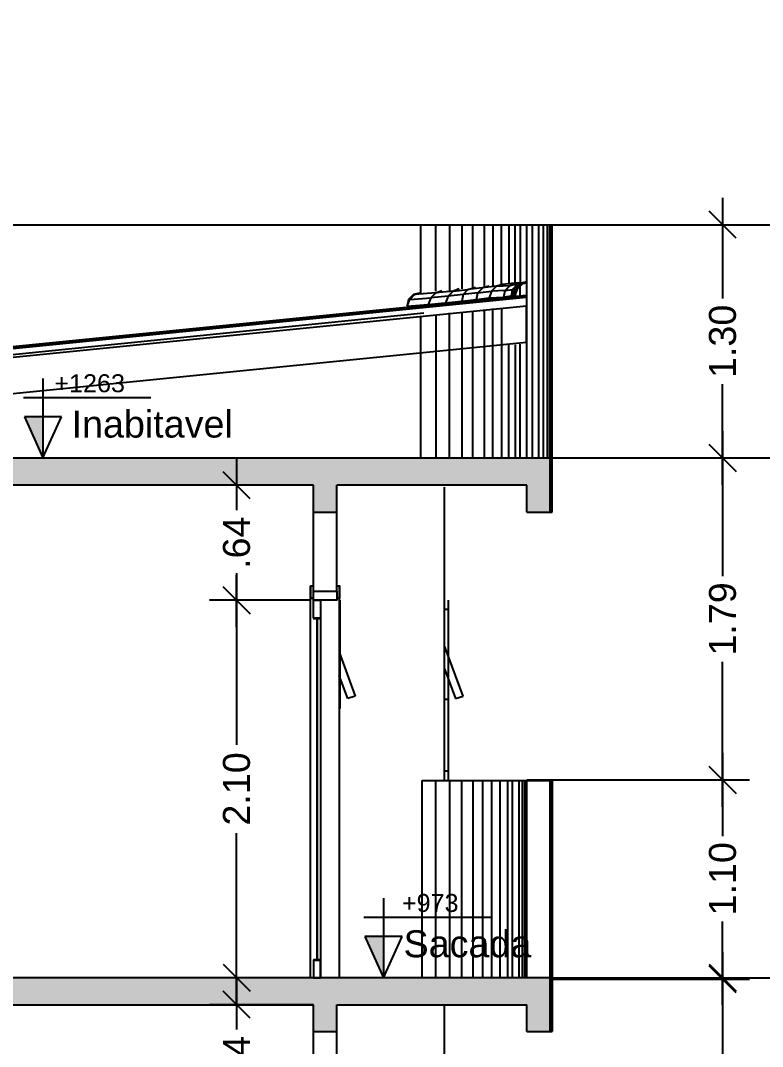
# Model space of a CAD drawing. Extents: x -120 to 1117, y 5 to 675.
# Drawn here: x 144.64 to 148.77, y 82.02 to 87.72 of the extents above; entities that cross this region are included whole.
import ezdxf
from ezdxf.enums import TextEntityAlignment as Align

# ---------------------------------------------------------------- set-up
doc = ezdxf.new("R2010")
doc.units = 0
doc.header["$MEASUREMENT"] = 0
doc.layers.get('0').update_dxf_attribs({"linetype": 'CONTINUOUS'})
doc.layers.get('DEFPOINTS').update_dxf_attribs({"linetype": 'CONTINUOUS'})
for name, color, linetype in [('cota', 1, 'CONTINUOUS'), ('ESQUADRIA', 7, 'CONTINUOUS'), ('ESTRUT', 7, 'CONTINUOUS'), ('LINVISTA', 4, 'CONTINUOUS'), ('MOBIL', 7, 'CONTINUOUS'), ('nivel', 4, 'CONTINUOUS'), ('parede', 2, 'CONTINUOUS'), ('texto', 7, 'CONTINUOUS')]:
    doc.layers.add(name, color=color, linetype=linetype)
doc.styles.add('PADRAO_TXT', font='arial.ttf')
doc.styles.get("Standard").update_dxf_attribs({"font": 'arial.ttf'})
doc.dimstyles.new('cotass', dxfattribs={"dimtxt": 0.15, "dimasz": 0.15, "dimexe": 0.15, "dimexo": 0, "dimgap": 0.05, "dimtad": 0, "dimzin": 4, "dimdsep": 46, "dimtxsty": 'Standard', "dimblk": 'OBLIQUE', "dimcen": 0, "dimdle": 0.15, "dimclrd": 256, "dimclrt": 4, "dimadec": 0, "dimazin": 1, "dimtfac": 1, "dimtix": 1, "dimtofl": 0, "dimtmove": 0, "dimatfit": 3, "dimldrblk": 'OPEN30', "dimfxl": 0, "dimtolj": 1, "dimtzin": 0, "dimlwd": -1, "dimarcsym": 0})
pattern_1 = [(90, (89.1, 64.6121), (-0.70711, 0.70711), [0.14142, -0.28285, 0.07071, -0.42426, 0.14142, -0.3535536]), (180, (89.52426, 65.1071), (-0.70711, -0.70711), [0.141421, -0.21213, 0.07071, -0.35355, 0.141421, -0.4949816]), (108.43495, (89.1, 64.4), (-0.7071068, 0.7071068), [0.1118, -0.4472, 0.1118, -0.447234]), (161.56505, (89.1, 64.4), (-0.7071068, 0.7071068), [0.1118, -0.4472, 0.1118, -0.447234]), (45, (89.0293, 64.4707), (-0.707107, 0.707107), [0.05, -0.4, 0.1, -0.4, 0.05]), (45, (88.9232, 64.5768), (-0.707107, 0.707107), [-0.15, 0.1, -0.4, 0, -0.35, 0]), (45, (88.8879, 64.6121), (-0.707107, 0.707107), [-0.4, 0, -0.3, 0.1, -0.2, 0]), (45, (88.7818, 64.7182), (-0.707107, 0.707107), [-0.2, 0, -0.25, 0.1, -0.45, 0]), (45, (88.6757, 64.8243), (-0.707107, 0.707107), [-0.2, 0.1, -0.4, 0.1, -0.2, 0]), (45, (88.499, 65.001), (-0.707107, 0.707107), [-0.15, 0.1, -0.2, 0, -0.55, 0]), (45, (88.4636, 65.0364), (-0.707107, 0.707107), [-0.2, 0, -0.6, 0.1, -0.1, 0]), (135, (88.9939, 64.5768), (-0.707107, -0.707107), [-0.3, 0, -0.3, 0, -0.4, 0]), (135, (89.2061, 64.5061), (-0.707107, -0.707107), [-0.15, 0.1, -0.4, 0, -0.35, 0]), (135, (89.2768, 64.5768), (-0.707107, -0.707107), [-0.4, 0, -0.35, 0.1, -0.15, 0]), (135, (89.6657, 64.9657), (-0.707107, -0.707107), [-0.2, 0.1, -0.5, 0.1, -0.1, 0]), (135, (89.1, 64.5414), (-0.707107, -0.707107), [-0.3, 0, -0.35, 0, -0.35, 0]), (135, (89.1707, 64.6121), (-0.707107, -0.707107), [-0.25, 0, -0.55, 0, -0.2, 0]), (135, (89.2061, 64.7182), (-0.707107, -0.707107), [-0.5, 0, -0.15, 0, -0.35, 0]), (135, (89.3121, 64.6828), (-0.707107, -0.707107), [-0.45, 0, -0.2, 0, -0.25, 0]), (135, (89.2768, 64.8596), (-0.707107, -0.707107), [-0.4, 0, -0.15, 0, -0.4, 0]), (135, (89.2768, 64.9303), (-0.707107, -0.707107), [-0.45, 0, -0.2, 0, -0.35, 0]), (135, (89.4889, 64.7889), (-0.707107, -0.707107), [-0.6, 0, -0.25, 0, -0.15, 0]), (135, (89.4182, 64.9303), (-0.707107, -0.707107), [-0.2, 0, -0.4, 0, -0.4, 0]), (135, (89.4889, 64.9303), (-0.707107, -0.707107), [-0.45, 0, -0.25, 0, -0.3, 0]), (135, (89.5596, 64.9303), (-0.707107, -0.707107), [-0.4, 0, -0.3, 0, -0.3, 0]), (135, (89.595, 65.0364), (-0.707107, -0.707107), [-0.3, 0, -0.3, 0, -0.4, 0]), (135, (89.6303, 65.1425), (-0.707107, -0.707107), [-0.4, 0, -0.2, 0, -0.4, 0]), (135, (89.6303, 65.2132), (-0.707107, -0.707107), [-0.15, 0, -0.6, 0, -0.25, 0])]

# ---------------------------------------------------------------- blocks, each defined once
blk = doc.blocks.new('_Oblique')
at = {"color": 0, "linetype": 'ByBlock', "lineweight": -2}
blk.add_line((-0.5, -0.5), (0.5, 0.5), dxfattribs=at)
blk = doc.blocks.new('*D669')
at = {"layer": 'cota', "transparency": 16777216}
for p, q in [((148.5462, 82.5429), (148.5462, 81.7402)), ((148.5462, 80.4616), (148.5462, 81.2644))]:
    blk.add_line(p, q, dxfattribs=at)
at = {"layer": 'cota', "color": 0, "lineweight": -2, "transparency": 16777216}
for p, q in [((147.5851, 82.3929), (148.6962, 82.3929)), ((147.5868, 80.6116), (148.6962, 80.6116))]:
    blk.add_line(p, q, dxfattribs=at)
at = {"layer": 'DEFPOINTS', "color": 0, "transparency": 16777216}
for p in [(147.5851, 82.3929), (148.5462, 82.3929), (147.5868, 80.6116)]:
    blk.add_point(p, dxfattribs=at)
at = {"layer": 'cota', "transparency": 16777216, "xscale": 0.15, "yscale": 0.15, "zscale": 0.15}
for p, rotation in [((148.5462, 82.3929), 90), ((148.5462, 80.6116), 270)]:
    blk.add_blockref('_Oblique', p, dxfattribs=dict(at, rotation=rotation))
at = {"layer": 'cota', "color": 4, "transparency": 16777216, "insert": (148.5462, 81.5023), "char_height": 0.15, "attachment_point": 5, "rotation": 90}
blk.add_mtext('\\A1;1.78', dxfattribs=at)
blk = doc.blocks.new('_Open30')
at = {"color": 0, "linetype": 'ByBlock', "lineweight": -2}
for p, q in [((-1, 0.268), (0, 0)), ((0, 0), (-1, -0.268)), ((0, 0), (-1, 0))]:
    blk.add_line(p, q, dxfattribs=at)
blk = doc.blocks.new('*D670')
at = {"layer": 'cota', "transparency": 16777216}
for p, q in [((148.5462, 83.6516), (148.5462, 83.1891)), ((148.5462, 82.2516), (148.5462, 82.7141))]:
    blk.add_line(p, q, dxfattribs=at)
at = {"layer": 'cota', "color": 0, "lineweight": -2, "transparency": 16777216}
for p, q in [((147.5851, 83.5016), (148.6962, 83.5016)), ((147.5851, 82.4016), (148.6962, 82.4016))]:
    blk.add_line(p, q, dxfattribs=at)
at = {"layer": 'DEFPOINTS', "color": 0, "transparency": 16777216}
for p in [(147.5851, 83.5016), (148.5462, 83.5016), (147.5851, 82.4016)]:
    blk.add_point(p, dxfattribs=at)
at = {"layer": 'cota', "transparency": 16777216, "xscale": 0.15, "yscale": 0.15, "zscale": 0.15}
for p, rotation in [((148.5462, 83.5016), 90), ((148.5462, 82.4016), 270)]:
    blk.add_blockref('_Oblique', p, dxfattribs=dict(at, rotation=rotation))
at = {"layer": 'cota', "color": 4, "transparency": 16777216, "insert": (148.5462, 82.9516), "char_height": 0.15, "attachment_point": 5, "rotation": 90}
blk.add_mtext('\\A1;1.10', dxfattribs=at)
blk = doc.blocks.new('*D671')
at = {"layer": 'cota', "transparency": 16777216}
for p, q in [((148.5462, 85.4416), (148.5462, 84.6345)), ((148.5462, 83.3516), (148.5462, 84.1587))]:
    blk.add_line(p, q, dxfattribs=at)
at = {"layer": 'cota', "color": 0, "lineweight": -2, "transparency": 16777216}
for p, q in [((147.5871, 85.2916), (148.6962, 85.2916)), ((147.5851, 83.5016), (148.6962, 83.5016))]:
    blk.add_line(p, q, dxfattribs=at)
at = {"layer": 'DEFPOINTS', "color": 0, "transparency": 16777216}
for p in [(147.5871, 85.2916), (148.5462, 85.2916), (147.5851, 83.5016)]:
    blk.add_point(p, dxfattribs=at)
at = {"layer": 'cota', "transparency": 16777216, "xscale": 0.15, "yscale": 0.15, "zscale": 0.15}
for p, rotation in [((148.5462, 85.2916), 90), ((148.5462, 83.5016), 270)]:
    blk.add_blockref('_Oblique', p, dxfattribs=dict(at, rotation=rotation))
at = {"layer": 'cota', "color": 4, "transparency": 16777216, "insert": (148.5462, 84.3966), "char_height": 0.15, "attachment_point": 5, "rotation": 90}
blk.add_mtext('\\A1;1.79', dxfattribs=at)
blk = doc.blocks.new('*D672')
at = {"layer": 'cota', "transparency": 16777216}
for p, q in [((148.5462, 86.739), (148.5462, 86.1778)), ((148.5462, 85.1416), (148.5462, 85.7028))]:
    blk.add_line(p, q, dxfattribs=at)
at = {"layer": 'cota', "color": 0, "lineweight": -2, "transparency": 16777216}
for p, q in [((147.5871, 86.589), (148.6962, 86.589)), ((147.5871, 85.2916), (148.6962, 85.2916))]:
    blk.add_line(p, q, dxfattribs=at)
at = {"layer": 'DEFPOINTS', "color": 0, "transparency": 16777216}
for p in [(147.5871, 86.589), (148.5462, 86.589), (147.5871, 85.2916)]:
    blk.add_point(p, dxfattribs=at)
at = {"layer": 'cota', "transparency": 16777216, "xscale": 0.15, "yscale": 0.15, "zscale": 0.15}
for p, rotation in [((148.5462, 86.589), 90), ((148.5462, 85.2916), 270)]:
    blk.add_blockref('_Oblique', p, dxfattribs=dict(at, rotation=rotation))
at = {"layer": 'cota', "color": 4, "transparency": 16777216, "insert": (148.5462, 85.9403), "char_height": 0.15, "attachment_point": 5, "rotation": 90}
blk.add_mtext('\\A1;1.30', dxfattribs=at)
blk = doc.blocks.new('*D673')
at = {"layer": 'cota', "transparency": 16777216}
for p, q in [((148.9669, 86.739), (148.9669, 79.8465)), ((148.9669, 72.3616), (148.9669, 79.2541))]:
    blk.add_line(p, q, dxfattribs=at)
at = {"layer": 'cota', "color": 0, "lineweight": -2, "transparency": 16777216}
for p, q in [((147.5871, 86.589), (149.1169, 86.589)), ((146.9993, 72.5116), (149.1169, 72.5116))]:
    blk.add_line(p, q, dxfattribs=at)
at = {"layer": 'DEFPOINTS', "color": 0, "transparency": 16777216}
for p in [(147.5871, 86.589), (146.9993, 72.5116), (148.9669, 72.5116)]:
    blk.add_point(p, dxfattribs=at)
at = {"layer": 'cota', "transparency": 16777216, "xscale": 0.15, "yscale": 0.15, "zscale": 0.15}
for p, rotation in [((148.9669, 86.589), 90), ((148.9669, 72.5116), 270)]:
    blk.add_blockref('_Oblique', p, dxfattribs=dict(at, rotation=rotation))
at = {"layer": 'cota', "color": 4, "transparency": 16777216, "insert": (148.9669, 79.5503), "char_height": 0.15, "attachment_point": 5, "rotation": 90}
blk.add_mtext('\\A1;14.08', dxfattribs=at)
blk = doc.blocks.new('*D674')
at = {"layer": 'cota', "transparency": 16777216}
for p, q in [((149.2614, 90.0064), (149.2614, 81.4797)), ((149.2614, 72.3616), (149.2614, 80.8883))]:
    blk.add_line(p, q, dxfattribs=at)
at = {"layer": 'cota', "color": 0, "lineweight": -2, "transparency": 16777216}
for p, q in [((141.451, 89.8564), (149.4114, 89.8564)), ((146.4011, 72.5116), (149.4114, 72.5116))]:
    blk.add_line(p, q, dxfattribs=at)
at = {"layer": 'DEFPOINTS', "color": 0, "transparency": 16777216}
for p in [(141.451, 89.8564), (149.2614, 89.8564), (146.4011, 72.5116)]:
    blk.add_point(p, dxfattribs=at)
at = {"layer": 'cota', "transparency": 16777216, "xscale": 0.15, "yscale": 0.15, "zscale": 0.15}
for p, rotation in [((149.2614, 89.8564), 90), ((149.2614, 72.5116), 270)]:
    blk.add_blockref('_Oblique', p, dxfattribs=dict(at, rotation=rotation))
at = {"layer": 'cota', "color": 4, "transparency": 16777216, "insert": (149.2614, 81.184), "char_height": 0.15, "attachment_point": 5, "rotation": 90}
blk.add_mtext('\\A1;17.34', dxfattribs=at)
blk = doc.blocks.new('*D675')
at = {"layer": 'cota', "transparency": 16777216}
for p, q in [((148.9669, 90.0064), (148.9669, 88.4675)), ((148.9669, 86.439), (148.9669, 87.9779))]:
    blk.add_line(p, q, dxfattribs=at)
at = {"layer": 'cota', "color": 0, "lineweight": -2, "transparency": 16777216}
for p, q in [((141.451, 89.8564), (149.1169, 89.8564)), ((147.5871, 86.589), (149.1169, 86.589))]:
    blk.add_line(p, q, dxfattribs=at)
at = {"layer": 'DEFPOINTS', "color": 0, "transparency": 16777216}
for p in [(141.451, 89.8564), (148.9669, 89.8564), (147.5871, 86.589)]:
    blk.add_point(p, dxfattribs=at)
at = {"layer": 'cota', "transparency": 16777216, "xscale": 0.15, "yscale": 0.15, "zscale": 0.15}
for p, rotation in [((148.9669, 89.8564), 90), ((148.9669, 86.589), 270)]:
    blk.add_blockref('_Oblique', p, dxfattribs=dict(at, rotation=rotation))
at = {"layer": 'cota', "color": 4, "transparency": 16777216, "insert": (148.9669, 88.2227), "char_height": 0.15, "attachment_point": 5, "rotation": 90}
blk.add_mtext('\\A1;3.27', dxfattribs=at)
blk = doc.blocks.new('*D676')
at = {"layer": 'cota', "transparency": 16777216}
for p, q in [((145.8441, 84.6509), (145.8441, 83.6971)), ((145.8441, 82.2516), (145.8441, 83.2054))]:
    blk.add_line(p, q, dxfattribs=at)
at = {"layer": 'cota', "color": 0, "lineweight": -2, "transparency": 16777216}
for p, q in [((146.2549, 84.5009), (145.6941, 84.5009)), ((146.2549, 82.4016), (145.6941, 82.4016))]:
    blk.add_line(p, q, dxfattribs=at)
at = {"layer": 'DEFPOINTS', "color": 0, "transparency": 16777216}
for p in [(145.8441, 84.5009), (146.2549, 84.5009), (146.2549, 82.4016)]:
    blk.add_point(p, dxfattribs=at)
at = {"layer": 'cota', "transparency": 16777216, "xscale": 0.15, "yscale": 0.15, "zscale": 0.15}
for p, rotation in [((145.8441, 84.5009), 90), ((145.8441, 82.4016), 270)]:
    blk.add_blockref('_Oblique', p, dxfattribs=dict(at, rotation=rotation))
at = {"layer": 'cota', "color": 4, "transparency": 16777216, "insert": (145.8441, 83.4513), "char_height": 0.15, "attachment_point": 5, "rotation": 90}
blk.add_mtext('\\A1;2.10', dxfattribs=at)
blk = doc.blocks.new('*D677')
at = {"layer": 'cota', "transparency": 16777216}
for p, q in [((145.8441, 85.29), (145.8441, 85.0015)), ((145.8441, 84.3509), (145.8441, 84.6394))]:
    blk.add_line(p, q, dxfattribs=at)
at = {"layer": 'cota', "color": 0, "lineweight": -2, "transparency": 16777216}
for p, q in [((146.2711, 85.14), (145.6941, 85.14)), ((146.2549, 84.5009), (145.6941, 84.5009))]:
    blk.add_line(p, q, dxfattribs=at)
at = {"layer": 'DEFPOINTS', "color": 0, "transparency": 16777216}
for p in [(145.8441, 85.14), (146.2711, 85.14), (146.2549, 84.5009)]:
    blk.add_point(p, dxfattribs=at)
at = {"layer": 'cota', "transparency": 16777216, "xscale": 0.15, "yscale": 0.15, "zscale": 0.15}
for p, rotation in [((145.8441, 85.14), 90), ((145.8441, 84.5009), 270)]:
    blk.add_blockref('_Oblique', p, dxfattribs=dict(at, rotation=rotation))
at = {"layer": 'cota', "color": 4, "transparency": 16777216, "insert": (145.8441, 84.8205), "char_height": 0.15, "attachment_point": 5, "rotation": 90}
blk.add_mtext('\\A1;.64', dxfattribs=at)
blk = doc.blocks.new('*D683')
at = {"layer": 'cota', "transparency": 16777216}
for p, q in [((145.8441, 82.4016), (145.8441, 82.1138)), ((145.8441, 81.4639), (145.8441, 81.7517))]:
    blk.add_line(p, q, dxfattribs=at)
at = {"layer": 'cota', "color": 0, "lineweight": -2, "transparency": 16777216}
for p, q in [((146.2711, 82.2516), (145.6941, 82.2516)), ((146.2549, 81.6139), (145.6941, 81.6139))]:
    blk.add_line(p, q, dxfattribs=at)
at = {"layer": 'DEFPOINTS', "color": 0, "transparency": 16777216}
for p in [(145.8441, 82.2516), (146.2711, 82.2516), (146.2549, 81.6139)]:
    blk.add_point(p, dxfattribs=at)
at = {"layer": 'cota', "transparency": 16777216, "xscale": 0.15, "yscale": 0.15, "zscale": 0.15}
for p, rotation in [((145.8441, 82.2516), 90), ((145.8441, 81.6139), 270)]:
    blk.add_blockref('_Oblique', p, dxfattribs=dict(at, rotation=rotation))
at = {"layer": 'cota', "color": 4, "transparency": 16777216, "insert": (145.8441, 81.9327), "char_height": 0.15, "attachment_point": 5, "rotation": 90}
blk.add_mtext('\\A1;.64', dxfattribs=at)
blk = doc.blocks.new('Nivel-L')
at = {"layer": 'nivel'}
blk.add_hatch(color=256, dxfattribs=at).paths.add_polyline_path([(0, 0), (0.1032, 0.2286), (0, 0.2286)])
for p, q in [((0, 0.4428), (0, 0)), ((0.1086, 0.3357), (-0.6, 0.3357)), ((0, 0), (-0.1032, 0.2286)), ((-0.1032, 0.2286), (0.1032, 0.2286)), ((0.1032, 0.2286), (0, 0))]:
    blk.add_line(p, q, dxfattribs=at)

msp = doc.modelspace()

# ---------------------------------------------------------------- hatches: boundary and pattern name
at = {"layer": 'LINVISTA'}
h = msp.add_hatch(dxfattribs=at)
h.set_pattern_fill('CONCRETO', color=256, angle=45, style=0)
h.set_pattern_definition(pattern_1)
h.paths.add_polyline_path([(147.5871, 85.2916), (140.421, 85.2916), (140.421, 85.1216), (140.121, 85.1216), (140.121, 84.9516), (139.821, 84.9516), (139.821, 84.7816), (139.521, 84.7816), (139.521, 84.6116), (139.221, 84.6116), (139.221, 84.4416), (138.921, 84.4416), (138.921, 84.2716), (138.621, 84.2716), (138.621, 84.1016), (138.321, 84.1016), (138.321, 83.9316), (138.021, 83.9316), (138.021, 83.7616), (138.021, 83.4629), (138.161, 83.4629), (138.161, 83.6921), (140.4544, 84.9916), (140.5711, 84.9916), (140.5711, 85.14), (141.321, 85.14), (141.321, 84.99), (141.451, 84.99), (141.451, 85.14), (142.2411, 85.14), (142.2411, 84.99), (142.3711, 84.99), (142.3711, 85.14), (146.2711, 85.14), (146.2711, 84.99), (146.4011, 84.99), (146.4011, 85.14), (147.4571, 85.14), (147.4571, 84.99), (147.5871, 84.99)])
h.paths.add_polyline_path([(138.021, 83.7616), (136.511, 83.7616), (136.511, 83.979), (136.381, 83.979), (136.381, 83.6129), (138.011, 83.6129), (138.011, 83.4629), (138.021, 83.4629)])
h = msp.add_hatch(dxfattribs=at)
h.set_pattern_fill('CONCRETO', color=256, angle=45, style=0)
h.set_pattern_definition(pattern_1)
h.paths.add_polyline_path([(147.5871, 82.4016), (140.4211, 82.4016), (140.4211, 82.2316), (140.121, 82.2316), (140.121, 82.0616), (139.821, 82.0616), (139.821, 81.8916), (139.521, 81.8916), (139.521, 81.7216), (139.221, 81.7216), (139.221, 81.5516), (138.921, 81.5516), (138.921, 81.3816), (138.621, 81.3816), (138.621, 81.2116), (138.321, 81.2116), (138.321, 81.0416), (138.021, 81.0416), (138.021, 80.8716), (138.021, 80.5729), (138.161, 80.5729), (138.161, 80.8021), (140.4743, 82.1129), (140.5711, 82.1129), (140.5711, 82.2516), (142.2411, 82.2516), (142.2411, 82.1016), (142.3711, 82.1016), (142.3711, 82.2516), (146.2711, 82.2516), (146.2711, 82.1016), (146.4011, 82.1016), (146.4011, 82.2516), (147.4571, 82.2516), (147.4571, 82.1016), (147.5871, 82.1016)])
h.paths.add_polyline_path([(138.021, 80.8716), (136.511, 80.8716), (136.511, 81.0229), (136.381, 81.0229), (136.381, 80.7229), (138.011, 80.7229), (138.011, 80.5729), (138.021, 80.5729)])

# ---------------------------------------------------------------- linework, layer by layer
at = {"layer": 'ESQUADRIA'}
for points in [[(146.2711, 84.5116), (146.2561, 84.5116), (146.2561, 84.5816), (146.2711, 84.5816)], [(146.4011, 84.5816), (146.4161, 84.5816), (146.4161, 84.5116), (146.4011, 84.5116)], [(146.4011, 84.5516), (146.4011, 84.5016), (146.2711, 84.5016), (146.2711, 84.5516)], [(146.2711, 84.4016), (146.2711, 84.5016), (146.3111, 84.5016), (146.3111, 84.4016), (146.2711, 84.4016)], [(146.2911, 84.4016), (146.2911, 82.5676), (146.2911, 82.5016)], [(146.2711, 82.5016), (146.2711, 82.4016), (146.3111, 82.4016), (146.3111, 82.5016), (146.2711, 82.5016)]]:
    msp.add_lwpolyline(points, dxfattribs=at)
at = {"layer": 'ESTRUT'}
msp.add_lwpolyline([(147.4552, 85.9349), (147.4552, 86.1359), (141.746, 85.565), (141.7659, 85.366), (147.4552, 85.9349)], dxfattribs=at)
at = {"layer": 'LINVISTA'}
for p, q in [((147.5989, 86.5866), (141.451, 86.5866)), ((146.8683, 86.2098), (146.8683, 86.5866)), ((146.951, 86.219), (146.951, 86.5866)), ((147.0268, 86.5866), (147.0268, 86.2236)), ((147.0958, 86.5866), (147.0958, 86.2328)), ((147.1578, 86.2374), (147.1578, 86.5866)), ((147.2198, 86.5866), (147.2198, 86.242)), ((147.2681, 86.5866), (147.2681, 86.2466)), ((147.3163, 86.2512), (147.3163, 86.5866)), ((147.3577, 86.5866), (147.3577, 86.2558)), ((147.3921, 86.2604), (147.3921, 86.5866)), ((147.4197, 86.5866), (147.4197, 86.265)), ((147.4886, 85.2916), (147.4886, 86.5866)), ((147.5231, 86.5866), (147.5231, 85.2916)), ((147.5506, 85.2916), (147.5506, 86.5866)), ((147.5713, 86.5866), (147.5713, 85.2916)), ((147.5851, 85.2916), (147.5851, 86.5912)), ((147.592, 86.5866), (147.592, 84.99)), ((147.5989, 84.99), (147.5989, 86.5866)), ((147.4059, 86.265), (147.3232, 86.2558)), ((147.3646, 86.2512), (147.4059, 86.265)), ((147.4059, 86.2558), (147.4473, 86.2696)), ((147.4059, 86.265), (147.4404, 86.265)), ((147.4542, 86.2696), (147.4128, 86.2558)), ((147.4266, 86.2604), (147.4542, 86.265)), ((147.4542, 86.265), (147.4335, 86.2604)), ((146.8683, 86.2098), (146.827, 86.2007)), ((146.951, 86.2098), (146.8339, 86.2007)), ((146.8339, 86.2007), (146.8683, 86.2098)), ((146.9235, 86.1823), (146.951, 86.2098)), ((146.951, 86.2098), (146.9855, 86.2236)), ((147.0475, 86.219), (146.951, 86.2098)), ((147.02, 86.1915), (147.0475, 86.219)), ((147.1854, 86.2098), (147.02, 86.1915)), ((147.082, 86.2328), (147.0475, 86.219)), ((147.0475, 86.219), (147.1302, 86.2282)), ((147.1302, 86.2282), (147.1027, 86.2007)), ((147.2887, 86.2466), (147.1302, 86.2282)), ((147.1302, 86.2282), (147.1716, 86.242)), ((147.1785, 86.1731), (147.1854, 86.2098)), ((147.2129, 86.2374), (147.1854, 86.2098)), ((147.1854, 86.2098), (147.2612, 86.219)), ((147.2474, 86.2466), (147.2129, 86.2374)), ((147.2198, 86.242), (147.2474, 86.2466)), ((147.2198, 86.2374), (147.2198, 86.2374)), ((147.2612, 86.219), (147.2474, 86.1823)), ((147.2612, 86.219), (147.2887, 86.2466)), ((147.337, 86.2236), (147.2612, 86.219)), ((147.3232, 86.2558), (147.2887, 86.2466)), ((147.2887, 86.2466), (147.3646, 86.2512)), ((147.3301, 86.1869), (147.337, 86.2236)), ((147.3646, 86.2512), (147.337, 86.2236)), ((147.337, 86.2236), (147.3783, 86.2282)), ((147.4059, 86.2558), (147.3646, 86.2512)), ((147.3714, 86.1915), (147.3783, 86.2282)), ((147.3783, 86.2282), (147.4059, 86.2558)), ((147.3852, 86.2328), (147.3783, 86.1915)), ((147.3783, 86.2282), (147.3783, 86.2282)), ((147.4128, 86.2558), (147.3852, 86.2328)), ((147.3852, 86.2328), (147.4059, 86.2328)), ((147.399, 86.2328), (147.3852, 86.1961)), ((147.3921, 86.1961), (147.4059, 86.2328)), ((147.4266, 86.2604), (147.399, 86.2328)), ((147.4266, 86.2604), (147.4059, 86.2558)), ((147.4059, 86.2328), (147.4335, 86.2604)), ((147.4197, 86.1915), (147.4197, 86.2466)), ((147.4335, 86.2604), (147.4266, 86.2604)), ((147.4542, 86.1961), (141.7563, 85.6259)), ((141.7563, 85.626), (147.4404, 86.1961)), ((147.4542, 86.1915), (141.7563, 85.6217)), ((141.7563, 85.6167), (147.4542, 86.1869)), ((141.831, 85.6338), (147.4473, 86.1961)), ((146.7994, 86.1731), (146.7925, 86.1363)), ((146.7925, 86.1363), (146.8063, 86.1731)), ((146.827, 86.2007), (146.7994, 86.1731)), ((146.8339, 86.2007), (146.8063, 86.1731)), ((146.8063, 86.1731), (146.9235, 86.1823)), ((146.9235, 86.1823), (146.9097, 86.1455)), ((146.9097, 86.1455), (147.0958, 86.1639)), ((147.02, 86.1915), (146.9235, 86.1823)), ((147.02, 86.1915), (147.0062, 86.1547)), ((147.02, 86.1547), (147.02, 86.1501)), ((147.0268, 86.1547), (147.0268, 86.1547)), ((147.1027, 86.2007), (147.0958, 86.1639)), ((147.0958, 86.1639), (147.1785, 86.1731)), ((147.0958, 86.1639), (147.0958, 86.1593)), ((147.1578, 86.1639), (147.1578, 86.1685)), ((147.1785, 86.1731), (147.2474, 86.1823)), ((147.2198, 86.1777), (147.2198, 86.1731)), ((147.2474, 86.1823), (147.3301, 86.1869)), ((147.2681, 86.1823), (147.2681, 86.1777)), ((147.3163, 86.1823), (147.3163, 86.1823)), ((147.3714, 86.1915), (147.3301, 86.1869)), ((147.3577, 86.1869), (147.3577, 86.1869)), ((147.3783, 86.1915), (147.3714, 86.1915)), ((147.3783, 86.1915), (147.3852, 86.1961)), ((147.3921, 86.1961), (147.3783, 86.1915)), ((147.3852, 86.1961), (147.3921, 86.1961)), ((147.3921, 86.1869), (147.3921, 86.1961)), ((146.8851, 86.0962), (141.7631, 85.5807)), ((146.7925, 86.1363), (146.9097, 86.1455)), ((146.8683, 86.1363), (146.8683, 86.1409)), ((146.8821, 86.1409), (146.8821, 86.1363)), ((146.951, 86.1455), (146.951, 86.1455)), ((147.0268, 85.2916), (147.0268, 86.0996)), ((147.0958, 86.1042), (147.0958, 85.2916)), ((147.1578, 85.2916), (147.1578, 86.1088)), ((147.2198, 86.118), (147.2198, 85.2916)), ((147.2681, 85.2916), (147.2681, 86.1225)), ((147.3163, 86.1271), (147.3163, 85.2916)), ((146.8683, 85.2916), (146.8683, 86.0812)), ((146.951, 86.0904), (146.951, 85.2916)), ((147.4197, 85.2916), (147.4197, 85.925)), ((147.3577, 85.2916), (147.3577, 85.9204)), ((147.3921, 85.9204), (147.3921, 85.2916)), ((147.5851, 85.2916), (157.6943, 85.2916)), ((146.9993, 83.4982), (146.9993, 85.13)), ((146.9993, 83.4991), (146.9993, 85.13)), ((147.5871, 84.99), (147.5989, 84.99)), ((146.2549, 82.4016), (146.2549, 84.5788)), ((146.4135, 84.5788), (146.4135, 82.4009)), ((146.2687, 84.5099), (146.2549, 84.5099)), ((146.3997, 84.5007), (146.2687, 84.5007)), ((146.3101, 84.5007), (146.3101, 82.4009)), ((146.4135, 84.5099), (146.3997, 84.5099)), ((146.4203, 83.8988), (146.4203, 84.5007)), ((147.02, 84.5007), (147.02, 83.4991)), ((146.4203, 84.4502), (146.4135, 84.4502)), ((146.9993, 84.4502), (147.02, 84.4502)), ((146.2687, 84.3996), (146.3101, 84.3996)), ((146.2894, 84.3996), (146.2894, 82.4974)), ((146.4135, 84.2112), (146.5031, 83.9677)), ((147.1027, 83.9677), (146.9993, 84.248)), ((146.9993, 84.1193), (147.0613, 83.9539)), ((146.4617, 83.9539), (146.4135, 84.0826)), ((146.4203, 83.9493), (146.4135, 83.9493)), ((146.5031, 83.9677), (146.4617, 83.9539)), ((147.02, 83.9493), (146.9993, 83.9493)), ((147.0613, 83.9539), (147.1027, 83.9677)), ((147.02, 83.5496), (146.9993, 83.5496)), ((146.8752, 82.4009), (146.8752, 83.4991)), ((146.8752, 83.4991), (147.5989, 83.4991)), ((146.951, 82.4009), (146.951, 83.4991)), ((147.0268, 83.4991), (147.0268, 82.4009)), ((147.0958, 82.4009), (147.0958, 83.4991)), ((147.1578, 83.4991), (147.1578, 82.4016)), ((147.2129, 82.4009), (147.2129, 83.4991)), ((147.2612, 83.4991), (147.2612, 82.4009)), ((147.3094, 82.4009), (147.3094, 83.4991)), ((147.3508, 83.4991), (147.3508, 82.4016)), ((147.3783, 82.4009), (147.3783, 83.4991)), ((147.4128, 83.4991), (147.4128, 82.4009)), ((147.4335, 82.4009), (147.4335, 83.4991)), ((147.4473, 82.4016), (147.4473, 83.4991)), ((147.5851, 83.4991), (147.5851, 82.4016)), ((147.592, 82.1016), (147.592, 83.4991)), ((147.5989, 83.4991), (147.5989, 82.1016)), ((146.3101, 82.4974), (146.2687, 82.4974)), ((147.5871, 82.4016), (157.6943, 82.4016)), ((146.9993, 80.6091), (146.9993, 82.2429)), ((147.5871, 82.1016), (147.5989, 82.1016))]:
    msp.add_line(p, q, dxfattribs=at)
at = {"layer": 'MOBIL'}
for points in [[(147.4552, 86.2712), (147.4177, 86.2611), (147.3902, 86.2337), (147.3801, 86.1962)], [(147.4552, 86.1954), (141.7563, 85.6256)]]:
    msp.add_lwpolyline(points, dxfattribs=at)
at = {"layer": 'parede'}
for p, q in [((147.457, 86.589), (147.5871, 86.589)), ((147.457, 85.289), (147.457, 86.589)), ((147.5871, 85.289), (147.5871, 86.589)), ((140.421, 85.2916), (147.5871, 85.2916)), ((147.5871, 84.99), (147.5871, 85.29)), ((147.5989, 85.2916), (147.5989, 85.2916)), ((146.2711, 85.14), (142.3711, 85.14)), ((146.2711, 84.549), (146.2711, 85.14)), ((146.2711, 84.5516), (146.2711, 85.14)), ((147.4571, 85.14), (146.4011, 85.14)), ((146.4011, 84.549), (146.4011, 85.14)), ((146.4011, 84.5516), (146.4011, 85.14)), ((147.4571, 84.99), (147.4571, 85.14)), ((146.2711, 84.99), (146.4011, 84.99)), ((147.4571, 84.99), (147.5871, 84.99)), ((146.2711, 84.5516), (146.4011, 84.5516)), ((147.4567, 83.5016), (147.5868, 83.5016)), ((147.4567, 82.4016), (147.4567, 83.5016)), ((147.5868, 82.4016), (147.5868, 83.5016)), ((147.5871, 82.4016), (140.4211, 82.4016)), ((147.5871, 82.1016), (147.5871, 82.4016)), ((142.3711, 82.2516), (146.2711, 82.2516)), ((146.2711, 81.6616), (146.2711, 82.2516)), ((146.4011, 81.6616), (146.4011, 82.2516)), ((146.4011, 82.2516), (147.4571, 82.2516)), ((147.4571, 82.1016), (147.4571, 82.2516)), ((146.2711, 82.1016), (146.4011, 82.1016)), ((147.4571, 82.1016), (147.5871, 82.1016))]:
    msp.add_line(p, q, dxfattribs=at)

# ---------------------------------------------------------------- block references
at = {"layer": 'LINVISTA', "xscale": -1}
for p in [(144.7672, 85.2916), (146.6606, 82.4016)]:
    msp.add_blockref('Nivel-L', p, dxfattribs=at)

# ---------------------------------------------------------------- texts
at = {"layer": 'texto', "style": 'PADRAO_TXT'}
for s, p in [('+1263', (145.0271, 85.6273)), ('+973', (146.9205, 82.7373))]:
    msp.add_text(s, height=0.1, dxfattribs=at).set_placement(p, align=Align.BOTTOM_CENTER)
for s, p in [('Inabitavel', (144.9263, 85.5552)), ('Sacada', (146.7721, 82.6652))]:
    msp.add_text(s, height=0.15, dxfattribs=at).set_placement(p, align=Align.TOP_LEFT)

# ---------------------------------------------------------------- dimensions: what is measured, and where the dimension line sits
at = {"layer": 'cota'}
for base, p1, p2, picture, middle in [((149.2614, 89.8564), (146.4011, 72.5116), (141.451, 89.8564), '*D674', (149.2614, 81.184)), ((148.9669, 89.8564), (147.5871, 86.589), (141.451, 89.8564), '*D675', (148.9669, 88.2227)), ((148.9669, 72.5116), (147.5871, 86.589), (146.9993, 72.5116), '*D673', (148.9669, 79.5503)), ((145.8441, 85.14), (146.2549, 84.5009), (146.2711, 85.14), '*D677', (145.8441, 84.8205)), ((145.8441, 84.5009), (146.2549, 82.4016), (146.2549, 84.5009), '*D676', (145.8441, 83.4513)), ((145.8441, 82.2516), (146.2549, 81.6139), (146.2711, 82.2516), '*D683', (145.8441, 81.9327))]:
    dim = msp.add_linear_dim(base=base, p1=p1, p2=p2, angle=90, dimstyle='cotass', dxfattribs=at)
    dim.commit()
    dim.dimension.update_dxf_attribs({"geometry": picture, "text_midpoint": middle})
for base, p1, p2, picture, middle in [((148.5462, 86.589), (147.5871, 85.2916), (147.5871, 86.589), '*D672', (148.5462, 85.9403)), ((148.5462, 85.2916), (147.5851, 83.5016), (147.5871, 85.2916), '*D671', (148.5462, 84.3966)), ((148.5462, 83.5016), (147.5851, 82.4016), (147.5851, 83.5016), '*D670', (148.5462, 82.9516)), ((148.5462, 82.3929), (147.5868, 80.6116), (147.5851, 82.3929), '*D669', (148.5462, 81.5023))]:
    dim = msp.add_linear_dim(base=base, p1=p1, p2=p2, angle=90, dimstyle='cotass', override={"dimtmove": 1}, dxfattribs=at)
    dim.commit()
    dim.dimension.update_dxf_attribs({"geometry": picture, "text_midpoint": middle})

doc.saveas('drawing.dxf')
